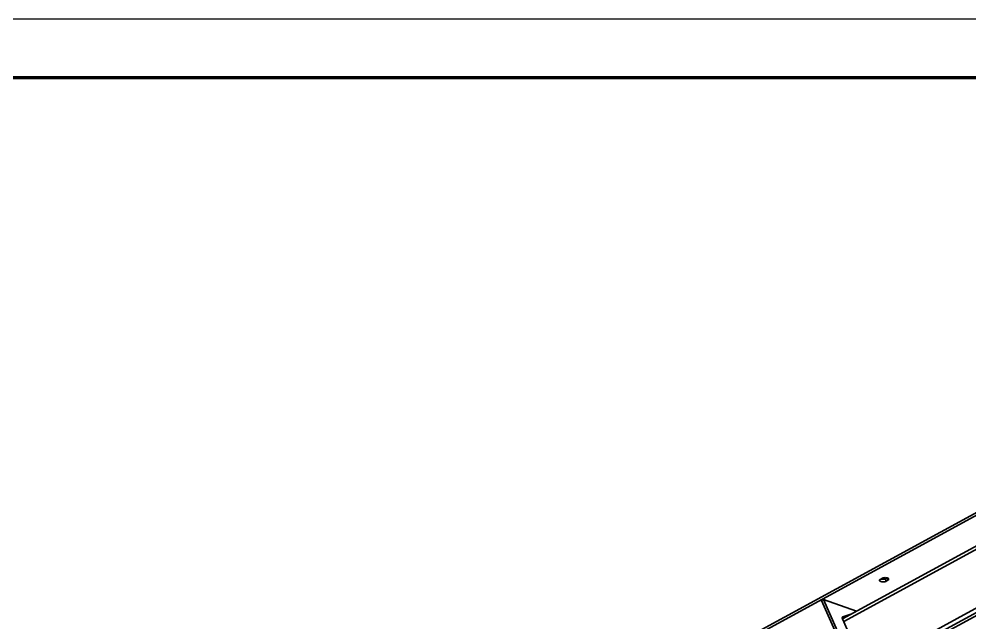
# Model space of a CAD drawing. Header units: millimetres. Extents: x 0 to 594, y 0 to 420.
# Drawn here: x 166.1 to 246.8, y 368.7 to 420 of the extents above; entities that cross this region are included whole.
import ezdxf

# ---------------------------------------------------------------- set-up
doc = ezdxf.new("R2010")
doc.units = ezdxf.units.MM

msp = doc.modelspace()

# ---------------------------------------------------------------- linework, layer by layer
at = {"color": 1, "lineweight": 35}
for p, q in [((249.875, 379.48), (210.832, 358.213)), ((249.875, 379.255), (210.832, 357.988)), ((235.994, 369.092), (253.864, 378.826)), ((235.995, 369.09), (253.864, 378.824)), ((236.101, 368.849), (249.051, 375.903)), ((237.291, 364.142), (255.875, 374.265)), ((237.381, 363.937), (255.966, 374.06)), ((237.382, 363.935), (255.967, 374.058)), ((239.152, 372.391), (239.135, 372.347)), ((239.135, 372.347), (239.149, 372.308)), ((239.149, 372.308), (239.19, 372.272)), ((239.201, 372.429), (239.152, 372.391)), ((239.19, 372.272), (239.254, 372.243)), ((239.388, 372.531), (239.201, 372.429)), ((239.254, 372.243), (239.336, 372.224)), ((239.368, 372.445), (239.266, 372.464)), ((239.336, 372.224), (239.426, 372.217)), ((239.479, 372.443), (239.368, 372.445)), ((239.456, 372.558), (239.388, 372.531)), ((239.426, 372.217), (239.518, 372.222)), ((239.54, 372.575), (239.456, 372.558)), ((239.585, 372.459), (239.479, 372.443)), ((239.518, 372.222), (239.601, 372.239)), ((239.631, 372.58), (239.54, 372.575)), ((239.669, 372.491), (239.585, 372.459)), ((239.601, 372.239), (239.669, 372.266)), ((239.722, 372.573), (239.631, 372.58)), ((239.792, 372.557), (239.669, 372.491)), ((239.669, 372.491), (239.669, 372.266)), ((239.669, 372.266), (239.857, 372.368)), ((239.803, 372.554), (239.722, 372.573)), ((239.867, 372.525), (239.803, 372.554)), ((239.857, 372.531), (239.857, 372.368)), ((239.857, 372.368), (239.905, 372.406)), ((239.908, 372.489), (239.867, 372.525)), ((239.905, 372.406), (239.922, 372.449)), ((239.922, 372.449), (239.908, 372.489)), ((237.87, 364.838), (250.974, 371.975)), ((234.385, 370.728), (234.229, 370.643)), ((263.31, 304.719), (234.229, 370.643)), ((263.466, 304.804), (234.385, 370.728)), ((234.385, 370.728), (237.198, 369.748)), ((235.979, 369.192), (235.994, 369.232)), ((235.979, 369.144), (235.979, 369.192)), ((235.994, 369.093), (235.979, 369.144)), ((235.985, 369.216), (236.625, 369.436)), ((235.994, 369.232), (236.022, 369.259)), ((235.994, 369.093), (237.924, 364.716)), ((236.034, 369.264), (236.012, 369.252)), ((236.022, 369.259), (236.034, 369.264)), ((236.781, 369.521), (236.034, 369.264))]:
    msp.add_line(p, q, dxfattribs=at)
at = {"color": 7, "lineweight": 25}
msp.add_lwpolyline([(0, 0), (594, 0), (594, 420), (0, 420)], close=True, dxfattribs=at)
at = {"color": 7, "lineweight": 70}
msp.add_lwpolyline([(20, 5), (589, 5), (589, 415), (20, 415)], close=True, dxfattribs=at)

doc.saveas('drawing.dxf')
